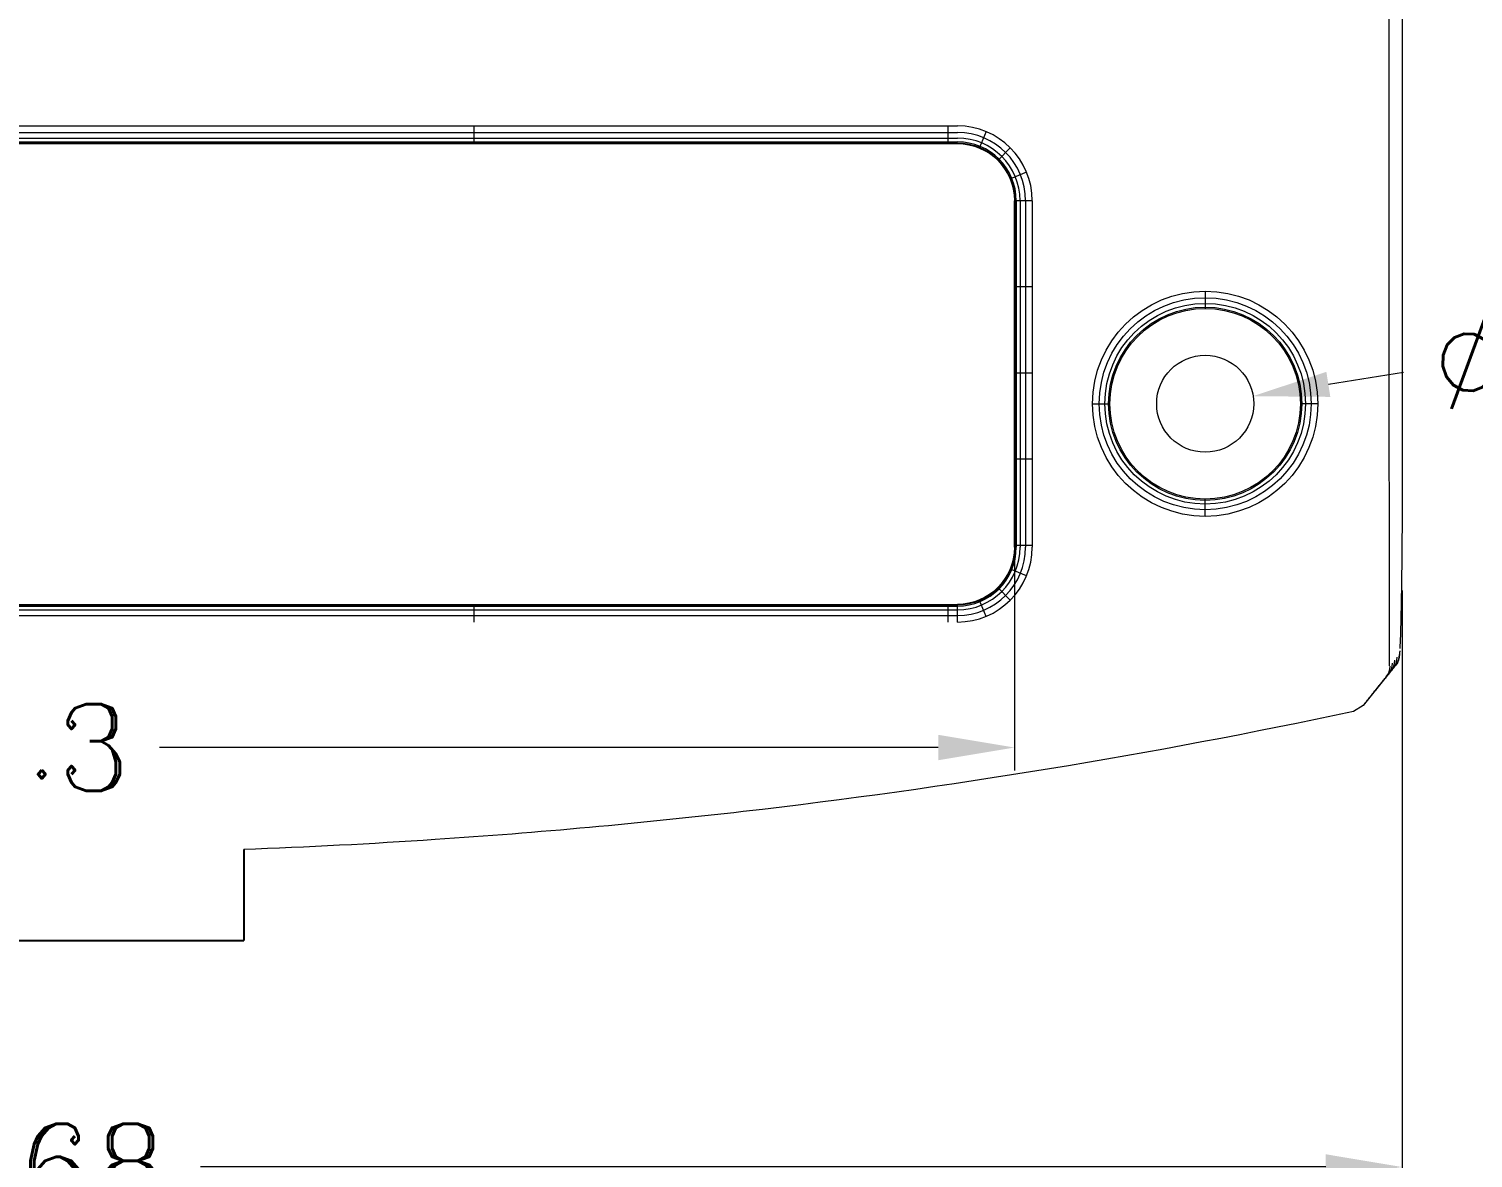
# Model space of a CAD drawing. Header units: millimetres. Extents: x -1138 to -733, y -1269 to -837.
# Drawn here: x -1052.45 to -1010.76, y -1196.24 to -1163.65 of the extents above; entities that cross this region are included whole.
import ezdxf

# ---------------------------------------------------------------- set-up
doc = ezdxf.new("R2010")
doc.units = ezdxf.units.MM
doc.layers.get('0').update_dxf_attribs({"linetype": 'CONTINUOUS'})
doc.layers.get('Defpoints').update_dxf_attribs({"linetype": 'CONTINUOUS'})
doc.layers.add('71', color=7, linetype='CONTINUOUS', true_color=0xffffff)
doc.styles.add('ROMANC', font='romanc.shx', dxfattribs={"bigfont": 'gbcbig.shx'})
doc.dimstyles.new('YanXiu', dxfattribs={"dimtxt": 2.5, "dimasz": 2.2, "dimexe": 0.66, "dimexo": 0.66, "dimgap": 0.66, "dimtad": 0, "dimdsep": 46, "dimtxsty": 'ROMANC', "dimcen": 0, "dimclrd": 256, "dimclre": 131, "dimclrt": 42, "dimazin": 2, "dimtfac": 1, "dimtofl": 0, "dimtmove": 0, "dimatfit": 3, "dimfxl": 0, "dimlwd": 5, "dimlwe": 5, "dimarcsym": 0})

# ---------------------------------------------------------------- blocks, each defined once
blk = doc.blocks.new('*D1')
at = {"color": 131, "lineweight": 5}
for p, q in [((456.583, -868.671), (456.583, -887.677)), ((537.264, -870.378), (537.264, -887.677))]:
    blk.add_line(p, q, dxfattribs=at)
at = {"lineweight": 5}
for p, q in [((458.783, -887.017), (491.263, -887.017)), ((535.064, -887.017), (502.583, -887.017))]:
    blk.add_line(p, q, dxfattribs=at)
for points in [[(458.783, -886.65), (458.783, -887.384), (456.583, -887.017)], [(535.064, -886.65), (535.064, -887.384), (537.264, -887.017)]]:
    blk.add_solid(points)
at = {"layer": 'Defpoints', "color": 0}
for p in [(456.583, -868.011), (537.264, -869.718), (537.264, -887.017)]:
    blk.add_point(p, dxfattribs=at)
at = {"color": 42, "insert": (496.923, -887.017), "char_height": 2.5, "attachment_point": 5, "style": 'ROMANC'}
blk.add_mtext('80.68', dxfattribs=at)
blk = doc.blocks.new('*D2')
at = {"lineweight": 5}
blk.add_line((537.312, -864.087), (535.138, -864.43), dxfattribs=at)
blk.add_solid([(535.081, -864.068), (535.195, -864.792), (532.965, -864.772)])
at = {"layer": 'Defpoints', "color": 0}
for p in [(532.965, -864.772), (530.199, -865.208)]:
    blk.add_point(p, dxfattribs=at)
at = {"color": 42, "insert": (541.727, -863.391), "char_height": 2.5, "attachment_point": 5, "rotation": 8.9567, "style": 'ROMANC'}
blk.add_mtext('∅2.8', dxfattribs=at)
blk = doc.blocks.new('*D21')
at = {"color": 131, "lineweight": 5}
for p, q in [((467.78, -869.213), (467.78, -875.571)), ((526.08, -869.337), (526.08, -875.571))]:
    blk.add_line(p, q, dxfattribs=at)
at = {"lineweight": 5}
for p, q in [((469.98, -874.911), (492.461, -874.911)), ((523.88, -874.911), (501.4, -874.911))]:
    blk.add_line(p, q, dxfattribs=at)
for points in [[(469.98, -874.545), (469.98, -875.278), (467.78, -874.911)], [(523.88, -874.545), (523.88, -875.278), (526.08, -874.911)]]:
    blk.add_solid(points)
at = {"layer": 'Defpoints', "color": 0}
for p in [(467.78, -868.553), (526.08, -868.677), (526.08, -874.911)]:
    blk.add_point(p, dxfattribs=at)
at = {"color": 42, "insert": (496.93, -874.911), "char_height": 2.5, "attachment_point": 5, "style": 'ROMANC'}
blk.add_mtext('58.3', dxfattribs=at)

msp = doc.modelspace()

# ---------------------------------------------------------------- linework, layer by layer
at = {"color": 1}
for p in [(-1046.246, -1187.335), (-1060.046, -1189.962)]:
    msp.add_line(p, (-1046.246, -1189.962), dxfattribs=at)
at = {"layer": '71', "color": 7, "linetype": 'Continuous', "lineweight": 0}
for p, q in [((-1080.646, -1166.45), (-1025.646, -1166.45)), ((-1080.646, -1166.64), (-1025.646, -1166.64)), ((-1039.602, -1166.45), (-1039.602, -1166.95)), ((-1025.92, -1166.45), (-1025.92, -1166.95)), ((-1024.82, -1166.615), (-1025.012, -1167.077)), ((-1080.646, -1166.801), (-1025.646, -1166.801)), ((-1080.646, -1166.91), (-1025.646, -1166.91)), ((-1080.646, -1166.942), (-1025.646, -1166.942)), ((-1080.646, -1166.95), (-1025.646, -1166.95)), ((-1080.646, -1166.955), (-1025.646, -1166.955)), ((-1025.646, -1166.959), (-1080.646, -1166.959)), ((-1039.602, -1166.959), (-1039.602, -1166.95)), ((-1025.92, -1166.959), (-1025.92, -1166.95)), ((-1025.015, -1167.085), (-1025.012, -1167.077)), ((-1024.12, -1167.083), (-1024.473, -1167.436)), ((-1024.48, -1167.442), (-1024.473, -1167.436)), ((-1024.48, -1167.442), (-1024.473, -1167.436)), ((-1024.122, -1167.978), (-1024.114, -1167.974)), ((-1023.652, -1167.783), (-1024.114, -1167.974)), ((-1023.996, -1168.609), (-1023.988, -1168.609)), ((-1023.996, -1178.609), (-1023.996, -1168.609)), ((-1023.992, -1168.609), (-1023.992, -1178.609)), ((-1023.988, -1168.609), (-1023.988, -1178.609)), ((-1023.488, -1168.609), (-1023.988, -1168.609)), ((-1023.979, -1168.609), (-1023.979, -1178.609)), ((-1023.947, -1168.609), (-1023.947, -1178.609)), ((-1023.838, -1168.609), (-1023.838, -1178.609)), ((-1023.677, -1168.609), (-1023.677, -1178.609)), ((-1023.488, -1168.609), (-1023.488, -1178.609)), ((-1023.996, -1171.097), (-1023.988, -1171.097)), ((-1023.488, -1171.097), (-1023.988, -1171.097)), ((-1018.494, -1171.218), (-1018.494, -1171.718)), ((-1023.996, -1173.584), (-1023.988, -1173.584)), ((-1023.488, -1173.584), (-1023.988, -1173.584)), ((-1021.744, -1174.468), (-1021.244, -1174.468)), ((-1015.244, -1174.468), (-1015.744, -1174.468)), ((-1023.996, -1176.072), (-1023.988, -1176.072)), ((-1023.488, -1176.072), (-1023.988, -1176.072)), ((-1018.494, -1177.718), (-1018.494, -1177.218)), ((-1023.996, -1178.559), (-1023.988, -1178.559)), ((-1023.488, -1178.559), (-1023.988, -1178.559)), ((-1024.122, -1179.241), (-1024.114, -1179.244)), ((-1023.652, -1179.435), (-1024.114, -1179.244)), ((-1024.48, -1179.776), (-1024.473, -1179.782)), ((-1024.48, -1179.776), (-1024.473, -1179.782)), ((-1024.12, -1180.136), (-1024.473, -1179.782)), ((-1080.646, -1180.259), (-1025.646, -1180.259)), ((-1080.646, -1180.259), (-1025.646, -1180.259)), ((-1080.646, -1180.264), (-1025.646, -1180.264)), ((-1080.646, -1180.268), (-1025.646, -1180.268)), ((-1080.646, -1180.277), (-1025.646, -1180.277)), ((-1080.646, -1180.309), (-1025.646, -1180.309)), ((-1080.646, -1180.418), (-1025.646, -1180.418)), ((-1039.602, -1180.268), (-1039.602, -1180.259)), ((-1039.602, -1180.268), (-1039.602, -1180.768)), ((-1025.92, -1180.268), (-1025.92, -1180.259)), ((-1025.92, -1180.268), (-1025.92, -1180.768)), ((-1025.646, -1180.259), (-1025.646, -1180.268)), ((-1025.646, -1180.768), (-1025.646, -1180.268)), ((-1025.015, -1180.134), (-1025.012, -1180.142)), ((-1024.82, -1180.604), (-1025.012, -1180.142)), ((-1080.646, -1180.579), (-1025.646, -1180.579)), ((-1013.268, -1182.353), (-1013.931, -1183.174)), ((-1013.931, -1183.174), (-1014.216, -1183.349))]:
    msp.add_line(p, q, dxfattribs=at)
for radius in [3.25, 3.059, 2.896, 2.788, 2.75, 1.4]:
    msp.add_circle((-1018.494, -1174.468), radius, dxfattribs=at)
for centre, radius, start, end in [((-1025.646, -1168.609), 2.159, 0, 90), ((-1025.646, -1168.609), 1.969, 0, 90), ((-1025.646, -1168.609), 1.808, 0, 90), ((-1025.646, -1168.609), 1.699, 0, 90), ((-1025.646, -1168.609), 1.659, 0, 90), ((-1025.646, -1168.609), 1.654, 0, 90), ((-1025.646, -1178.609), 2.159, 270, 0), ((-1025.646, -1178.609), 1.969, 270, 0), ((-1025.646, -1178.609), 1.808, 270, 0), ((-1025.646, -1178.609), 1.699, 270, 0), ((-1025.646, -1178.609), 1.654, 270, 0), ((-1025.646, -1178.609), 1.659, 270, 0)]:
    msp.add_arc(centre, radius, start, end, dxfattribs=at)
at = {"layer": '71', "color": 7, "linetype": 'Continuous', "lineweight": 0, "extrusion": (0, 0, -1)}
for centre, radius, start, end in [((1025.646, -1168.609), 1.667, 90, 180), ((1025.646, -1168.609), 1.65, 90, 180), ((1025.646, -1178.609), 1.65, 180, 270), ((1025.646, -1178.609), 1.667, 180, 270)]:
    msp.add_arc(centre, radius, start, end, dxfattribs=at)
at = {"layer": '71', "color": 7, "linetype": 'Continuous', "lineweight": 0}
for centre, major_axis, ratio, start_param, end_param in [((-1013.385, -1181.702), (0.389, -0.314), 0.999614, 6.28303, 6.962673), ((-1013.379, -1181.685), (0.492, -0.09), 0.995413, 6.278012, 6.466633), ((-1013.375, -1181.652), (0.497, -0.051), 0.986038, 6.282119, 6.388186), ((-1013.37, -1181.6), (0.499, -0.035), 0.97157, 0.011213, 0.073782), ((-1013.657, -1182.039), (-0.322, 0.383), 0.99974, 3.334014, 4.014235), ((-1013.657, -1182.039), (-0.203, 0.457), 0.999818, 3.614601, 4.294737), ((-1013.657, -1182.039), (-0.025, 0.499), 0.999847, 3.983607, 4.663681), ((-1013.589, -1181.955), (0.389, -0.314), 0.999615, 0.000411, 0.680499), ((-1013.521, -1181.871), (0.389, -0.314), 0.999615, 0.000386, 0.68023), ((-1013.453, -1181.786), (0.389, -0.314), 0.999615, 0.000221, 0.679893)]:
    msp.add_ellipse(centre, major_axis=major_axis, ratio=ratio, start_param=start_param, end_param=end_param, dxfattribs=at)
for points, knots in [([(-1013.174, -1182.036), (-1013.18, -1176.061), (-1013.184, -1170.087), (-1013.19, -1151.815), (-1013.186, -1139.517), (-1013.162, -1114.922), (-1013.141, -1102.624), (-1013.099, -1084.348), (-1013.083, -1078.369), (-1013.067, -1072.39)], [0, 0, 0, 0, 0.163467, 0.163467, 0.499943, 0.499943, 0.836419, 0.836419, 1, 1, 1, 1]), ([(-1012.866, -1181.527), (-1012.861, -1181.429), (-1012.855, -1181.304), (-1012.845, -1181.004), (-1012.841, -1180.827), (-1012.832, -1180.431), (-1012.827, -1180.214), (-1012.82, -1179.743), (-1012.816, -1179.486), (-1012.81, -1178.948), (-1012.807, -1178.666), (-1012.802, -1178.08), (-1012.8, -1177.773), (-1012.796, -1176.825), (-1012.794, -1176.175), (-1012.795, -1175.506)], [0, 0, 0, 0, 0.125, 0.125, 0.25, 0.25, 0.375, 0.375, 0.5, 0.5, 0.625, 0.625, 0.75, 0.75, 1, 1, 1, 1]), ([(-1012.985, -1182.001), (-1012.959, -1181.963), (-1012.925, -1181.908), (-1012.901, -1181.837), (-1012.889, -1181.787), (-1012.881, -1181.735), (-1012.875, -1181.683), (-1012.872, -1181.628), (-1012.87, -1181.6)], [0, 0, 0, 0, 0.135694, 0.220791, 0.312404, 0.458791, 0.730283, 1, 1, 1, 1]), ([(-1012.995, -1182.014), (-1013.011, -1182.035), (-1013.027, -1182.055), (-1013.076, -1182.116), (-1013.109, -1182.156), (-1013.184, -1182.249), (-1013.226, -1182.301), (-1013.268, -1182.353)], [0, 0, 0, 0, 0.179798, 0.179798, 0.539394, 0.539394, 1, 1, 1, 1]), ([(-1013.931, -1183.174), (-1013.915, -1183.154), (-1013.898, -1183.134), (-1013.849, -1183.073), (-1013.816, -1183.032), (-1013.768, -1182.973), (-1013.753, -1182.955), (-1013.738, -1182.936)], [0, 0, 0, 0, 0.255014, 0.255014, 0.766632, 0.766632, 1, 1, 1, 1]), ([(-1014.216, -1183.349), (-1020.04, -1184.594), (-1025.911, -1185.557), (-1034.783, -1186.579), (-1037.751, -1186.849), (-1042.563, -1187.171), (-1044.404, -1187.267), (-1046.246, -1187.335)], [0, 0, 0, 0, 0.5, 0.5, 0.75, 0.75, 0.9048534, 0.9048534, 0.9048534, 0.9048534])]:
    msp.add_open_spline(points, degree=3, knots=knots, dxfattribs=at)
for points, degree in [([(-1012.795, -1175.506), (-1012.807, -1146.379), (-1012.793, -1117.235), (-1012.752, -1088.147)], 3), ([(-1012.884, -1181.7), (-1012.884, -1181.813), (-1012.923, -1181.926), (-1012.995, -1182.014)], 3), ([(-1013.738, -1182.936), (-1013.078, -1182.118)], 1), ([(-1013.656, -1182.835), (-1013.045, -1182.077)], 1), ([(-1014.216, -1183.349), (-1014.216, -1183.349), (-1014.216, -1183.349), (-1014.216, -1183.349)], 3)]:
    msp.add_open_spline(points, degree=degree, dxfattribs=at)

# ---------------------------------------------------------------- dimensions: what is measured, and where the dimension line sits
dim = msp.add_diameter_dim_2p(p1=(-1019.877, -1174.686), p2=(-1017.112, -1174.25), dimstyle='YanXiu')
dim.commit()
dim.dimension.update_dxf_attribs({"geometry": '*D2', "text_midpoint": (-1008.35, -1172.869), "insert": (-1550.077, -309.478)})
for base, p1, p2, picture, middle in [((-1012.813, -1196.495), (-1093.494, -1177.488), (-1012.813, -1179.196), '*D1', (-1053.153, -1196.495)), ((-1023.996, -1184.389), (-1082.296, -1178.03), (-1023.996, -1178.154), '*D21', (-1053.146, -1184.389))]:
    dim = msp.add_linear_dim(base=base, p1=p1, p2=p2, dimstyle='YanXiu')
    dim.commit()
    dim.dimension.update_dxf_attribs({"geometry": picture, "text_midpoint": middle, "insert": (-1550.077, -309.478)})

doc.saveas('drawing.dxf')
